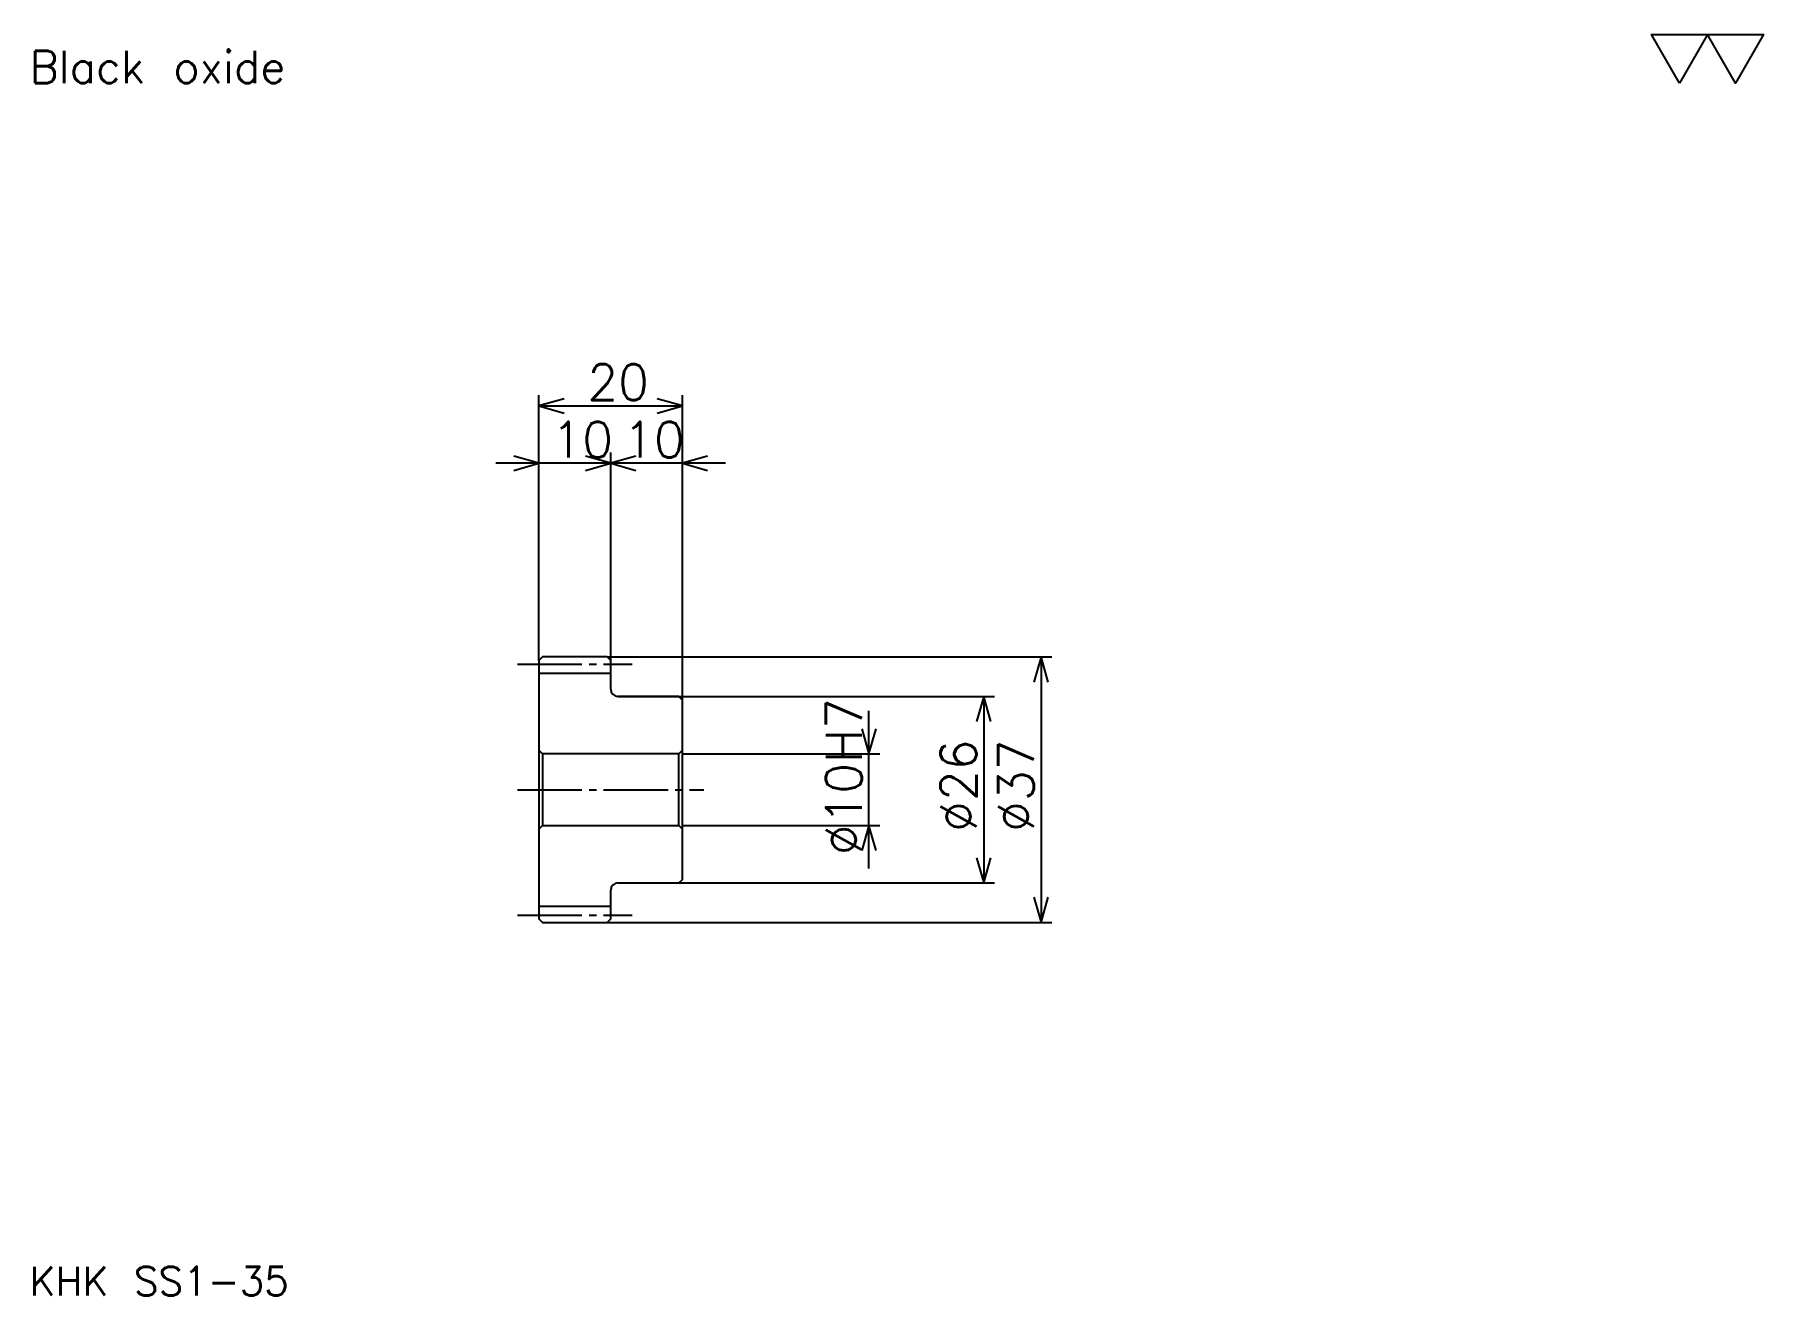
# Model space of a CAD drawing. Extents: x 11 to 252, y 11 to 187.
import ezdxf

# ---------------------------------------------------------------- set-up
doc = ezdxf.new("R2010")
doc.units = 0
doc.linetypes.add('DASHDOT', pattern=[12, 9, -1, 1, -1])
doc.layers.get('0').update_dxf_attribs({"linetype": 'CONTINUOUS'})
doc.layers.add('DASHDOT', color=6, linetype='DASHDOT')
doc.styles.add('KANJI', font='TXT', dxfattribs={"bigfont": 'BIGFONT'})

msp = doc.modelspace()

# ---------------------------------------------------------------- linework, layer by layer
at = {"color": 5}
for p, q in [((81, 100), (81, 136.5)), ((81, 135), (101, 135)), ((101, 100), (101, 136.5)), ((91, 100), (91, 128.5)), ((97, 127), (75, 127)), ((107, 127), (85, 127)), ((81, 99.5), (81, 100)), ((90.5, 100), (101, 100)), ((91, 99.5), (91, 100)), ((101, 100), (152.5, 100)), ((101, 94), (101, 100)), ((151, 100), (151, 63)), ((92, 94.5), (101, 94.5)), ((101, 94.5), (144.5, 94.5)), ((143, 94.5), (143, 68.5)), ((127, 70.5), (127, 92.5)), ((101, 86.5), (128.5, 86.5)), ((101, 76.5), (128.5, 76.5)), ((92, 68.5), (101, 68.5)), ((101, 68.5), (144.5, 68.5)), ((90.5, 63), (101, 63)), ((101, 63), (152.5, 63))]:
    msp.add_line(p, q, dxfattribs=at)
at = {"color": 4}
for p, q in [((81, 97.75), (91, 97.75)), ((100.5, 86.5), (101, 87)), ((81.5, 86.5), (81.5, 76.5)), ((100.5, 76.5), (101, 76)), ((81, 65.25), (91, 65.25))]:
    msp.add_line(p, q, dxfattribs=at)
at = {"color": 7}
msp.add_lwpolyline([(240, 180), (236.100006, 186.759995), (251.699997, 186.759995), (247.800003, 180), (243.899994, 186.759995), (240, 180)], dxfattribs=at)
at = {"color": 5}
for points in [[(84.5, 136), (81, 135), (84.5, 134)], [(97.5, 134), (101, 135), (97.5, 136)], [(77.5, 126), (81, 127), (77.5, 128)], [(87.5, 126), (91, 127), (87.5, 128)], [(94.5, 128), (91, 127), (94.5, 126)], [(104.5, 128), (101, 127), (104.5, 126)], [(152, 96.5), (151, 100), (150, 96.5)], [(144, 91), (143, 94.5), (142, 91)], [(126, 90), (127, 86.5), (128, 90)], [(128, 73), (127, 76.5), (126, 73)], [(142, 72), (143, 68.5), (144, 72)], [(150, 66.5), (151, 63), (152, 66.5)]]:
    msp.add_lwpolyline(points, dxfattribs=at)
at = {"color": 4}
for points in [[(91, 95.5), (91, 99.5), (90.5, 100), (81.5, 100), (81, 99.5), (81, 76)], [(92, 68.5), (100.5, 68.5), (101, 69), (101, 94), (100.5, 94.5), (92, 94.5)], [(81, 76), (81.5, 76.5), (100.5, 76.5), (100.5, 86.5), (81.5, 86.5), (81, 87)], [(81, 76), (81, 63.5), (81.5, 63), (90.5, 63), (91, 63.5), (91, 67.5)]]:
    msp.add_lwpolyline(points, dxfattribs=at)
for centre, start, end in [((92, 95.5), 180, 270), ((92, 67.5), 90, 180)]:
    msp.add_arc(centre, 1, start, end, dxfattribs=at)
at = {"layer": 'DASHDOT', "color": 7}
for p, q in [((78, 99), (94, 99)), ((78, 81.5), (104, 81.5)), ((78, 64), (94, 64))]:
    msp.add_line(p, q, dxfattribs=at)

# ---------------------------------------------------------------- texts
at = {"color": 7, "style": 'KANJI'}
for s, height, p in [('Black oxide', 4.5, (10, 180)), ('20', 5, (87.75, 135.800003)), ('10', 5, (82.75, 127.800003)), ('10', 5, (92.75, 127.800003)), ('KHK SS1-35', 4, (10, 11))]:
    msp.add_text(s, height=height, dxfattribs=at).set_placement(p)
for s, p in [('%%c10H7', (126, 72.375)), ('%%c26', (142, 75.625)), ('%%c37', (150, 75.625))]:
    msp.add_text(s, height=5, rotation=90, dxfattribs=at).set_placement(p)

doc.saveas('drawing.dxf')
